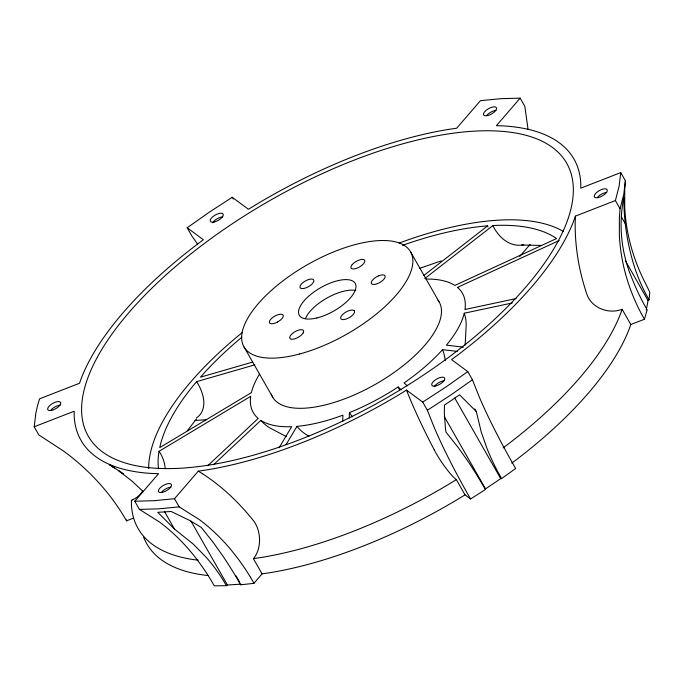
<?xml version="1.0" encoding="UTF-8"?>
<svg xmlns="http://www.w3.org/2000/svg" width="684" height="684" viewBox="0 0 684 684"><rect width="100%" height="100%" fill="white"/><g stroke="black" fill="none" stroke-linecap="round" stroke-linejoin="round"><path stroke-width="1.03" d="M342.718 421.532L342.889 415.162L341.496 415.684A120.384 50.112 -29.7 0 1 298.13 426.243L296.984 426.337L286.04 444.66M349.276 417.933L349.421 412.623L350.815 412.059A120.384 50.112 -29.7 0 0 396.805 387.837L398.105 386.973L401.217 389.846M528.074 129.515L524.816 106.302L520.156 98.145L496.387 125.694L502.654 125.89A283.792 118.135 -29.7 0 1 580.776 183.714L580.776 188.151L620.747 172.599L619.123 186.168L615.395 200.549L575.424 216.11L575.201 221.659A278.362 238.434 10.8 0 0 587.069 294.744A24.957 21.375 10.8 0 0 621.14 309.621L622.124 309.271L630.802 324.49L629.109 329.226A277.884 115.682 -29.7 0 1 516.856 459.315L511.777 463.111M465.146 345.155L466.103 326.542A44.58 38.184 10.8 0 0 464.248 313.221L512.307 302.969M620.747 172.599L625.407 180.756L623.774 194.324L620.046 208.714L619.379 217.503L619.362 235.193A234.356 200.737 10.8 0 0 641.036 313.101L644.448 319.24L630.802 324.49M625.407 180.756L624.731 189.553L624.723 207.235A234.356 200.737 10.8 0 0 646.389 285.151L649.8 292.239L649.082 299.857L648.064 300.541L646.26 309.955M133.303 518.173L126.506 520.849L122.949 514.77A234.356 200.737 10.8 0 0 64.005 451.363L38.851 434.938L34.2 426.782L35.833 413.213L37.5 405.834L39.552 398.823L79.524 383.262L81.37 378.107A283.792 118.135 -29.7 0 1 196.009 245.257L203.37 239.751L187.177 227.755L209.278 212.202L232.244 197.283L248.437 209.27L256.543 204.319A283.792 118.135 -29.7 0 1 449.311 129.285L456.673 128.216L480.45 100.668L500.927 98.684L520.156 98.145M207.833 465.659L258.201 418.42L257.671 417.975A120.384 50.112 -29.7 0 1 250.583 397.122L250.703 396.335L159.03 451.329L158.526 454.586A233.843 97.342 -29.7 0 0 158.526 468.848M444.309 416.616L485.529 488.889L485.418 489.522L470.575 498.987L465.026 494.848L457.579 499.406A277.884 115.682 -29.7 0 1 268.821 572.876L262.058 573.85L253.995 583.29L252.413 583.52L240.674 584.786L240.794 584.153L227.421 585.008L226.413 585.692L214.28 585.812L210.749 579.758A234.356 162.27 86.4 0 0 159.363 521.943L139.442 509.392L134.791 501.235L158.56 473.679L152.293 473.482A283.792 118.135 -29.7 0 1 74.171 415.658L74.171 411.221L34.2 426.782M464.248 313.221L464.068 314.024A120.384 50.112 -29.7 0 1 447.208 344.197L446.404 345.163L463.273 347.139M575.424 216.11L573.585 221.265A283.792 118.135 -29.7 0 1 458.938 354.124L451.577 359.63L467.779 371.617L472.43 379.782L479.433 397.353A234.356 38.466 55.9 0 0 512.179 462.427L515.642 468.514L501.603 478.578L500.714 478.629L485.529 488.889M622.124 309.271L620.431 314.007A277.884 115.682 -29.7 0 1 508.169 444.096L503.099 447.892M644.448 319.24L647.158 309.903L643.738 303.781A207.449 122.248 40.8 0 1 632.418 279.423C621.209 253.584 618.216 224.591 623.936 197.069C623.646 220.923 627.45 244.855 634.684 267.581A207.449 185.518 -53.5 0 0 645.67 293.692L649.082 299.857M279.106 447.738L291.683 426.671L290.572 426.722A120.384 50.112 -29.7 0 1 261.442 420.771L260.852 420.378L213.579 464.71M187.356 430.758L196.385 419.01M254.935 364.803L196.59 381.655L193.247 385.639A233.843 97.342 -29.7 0 0 160.501 444.249L159.748 447.601L251.421 392.607L251.601 391.804A120.384 50.112 -29.7 0 1 259.45 374.225M134.791 501.235L154.02 500.697L174.505 498.704L198.274 471.156L205.636 470.088A283.792 118.135 -29.7 0 0 398.404 395.061L406.51 390.102L422.712 402.098L427.363 410.255L434.366 427.833A234.356 38.466 55.9 0 0 467.112 492.899L470.575 498.987M519.755 256.44L530.16 244.376M457.288 351.388L442.522 349.661L441.667 350.627A120.384 50.112 -29.7 0 1 405.381 382.031L404.107 382.912L407.219 385.785M262.058 573.85L253.379 558.64L253.969 557.99A24.957 17.28 86.4 0 0 253.277 520.447A278.362 192.743 86.4 0 0 202.473 473.721M423.729 275.575L487.581 225.9L488.043 226.9M424.824 278.508L492.882 225.566L497.499 225.352A233.843 97.342 -29.7 0 1 554.074 236.903L556.537 238.562L454.817 285.45L454.227 285.057A120.384 50.112 -29.7 0 0 426.012 279.089M467.779 371.617L445.669 387.17L422.712 402.098M472.43 379.782L450.32 395.335L427.363 410.255M465.026 494.848L456.339 479.638L448.892 484.186A277.884 115.682 -29.7 0 1 260.142 557.657L253.379 558.64M559.179 240.52L457.468 287.408L458.006 287.853A120.384 50.112 -29.7 0 1 465.086 308.706L464.966 309.493L516.155 298.575M419.54 268.385L441.266 260.869M132.397 499.919L131.413 500.278L131.413 504.356A277.884 115.682 -29.7 0 0 198.129 560.17M252.678 362.084L200.472 377.158L204.012 373.165A233.843 97.342 -29.7 0 1 241.751 337.263M250.464 577.228A234.356 162.27 86.4 0 0 199.078 519.421L179.157 506.87L158.679 508.853L139.442 509.392M487.581 225.9L482.81 226.284A233.843 97.342 -29.7 0 0 402.577 245.342M194.983 420.446L206.645 419.711M521.781 245.052L541.42 245.436M286.545 436.7L271.736 428.936A44.58 39.869 -53.5 0 1 260.852 420.378M309.065 436.212L306.329 434.588A44.58 30.866 86.4 0 1 296.984 426.337M109.243 464.761L114.536 467.976L110.004 464.923M198.274 471.156L202.481 473.721M112.398 466.531L123.496 474.021L119.05 471.019L132.268 481.322L143.307 491.719M240.674 584.786L237.186 578.724A207.449 63.27 68.7 0 0 223.035 556.263L213.519 542.814L201.25 527.398L189.767 520.481L171.137 511.478L157.756 512.325L174.497 529.1L193.264 544.096L206.226 557.332A207.449 185.518 -53.5 0 1 222.847 579.639L226.413 585.692M456.339 479.638L455.963 479.364A24.957 4.095 55.9 0 1 434.297 449.986M501.603 478.578L498.183 472.456A207.449 122.248 40.8 0 1 486.863 448.097L481.245 431.997L476.338 411.606L459.597 394.839L444.42 405.099L444.361 413.683L445.489 428.919L445.985 432.134L458.254 447.55L467.779 460.999A207.449 63.27 68.7 0 1 481.921 483.46L485.418 489.522M159.03 451.329L159.671 452.209A44.212 37.868 10.8 0 1 165.237 468.574M197.693 244.299L191.828 235.92L187.177 227.755M196.59 381.655L197.206 382.578A44.212 26.052 40.8 0 1 196.376 417.933M250.464 577.236L253.995 583.29M615.395 200.549L620.046 208.714M621.329 216.777L625.501 224.104M625.338 260.698L648.064 300.541M410.417 251.584L439.034 301.755M474.773 408.861L476.338 411.606M454.732 398.02L500.714 478.629M232.244 197.283L233.278 199.095M244.12 347.079L272.745 397.25M236.04 575.817L239.733 582.306M190.956 521.071L227.421 585.008M174.505 498.704L179.157 506.87M164.579 511.7L174.497 529.1M492.882 225.566L493.335 226.566A44.212 30.618 86.4 0 0 523.756 244.692M406.51 390.102L407.938 393.745A278.362 45.691 55.9 0 0 434.314 450.012M126.506 519.9L126.506 520.849M207.868 575.5A277.884 115.682 -29.7 0 1 143.623 537.111M438.068 300.302A95.88 39.911 -29.7 0 1 374.43 384.87A95.88 39.911 -29.7 0 1 271.283 394.078M398.105 386.973A44.58 7.319 55.9 0 1 399.507 389.752M442.522 349.661A44.58 26.274 40.8 0 1 445.207 360.468M148.667 468.643A245.411 102.164 -29.7 0 1 242.076 332.706M399.182 243.059A245.411 102.164 -29.7 0 1 563.402 231.483M212.69 222.804A7.353 3.061 -29.7 0 1 222.702 216.837M161.74 491.984A7.353 3.061 -29.7 0 1 170.923 487.17M142.648 490.975A24.957 21.375 10.8 0 1 132.371 499.876M50.984 410.007A7.353 3.061 -29.7 0 1 60.166 405.193M352.405 416.778A44.58 13.595 68.7 0 1 349.421 412.623M486.811 115.271A7.353 3.061 -29.7 0 1 495.994 110.466M597.559 197.248A7.353 3.061 -29.7 0 1 606.751 192.443M305.697 317.966A32.174 13.389 -29.7 0 1 327.67 297.643A32.174 13.389 -29.7 0 1 355.671 290.469M434.195 386.759A7.353 3.061 -29.7 0 1 444.215 380.791M303.192 332.877L302.319 334.1A7.815 3.249 -29.7 0 1 292.581 339.264A7.815 3.249 -29.7 0 1 291.025 334.869L292.273 333.621A7.815 3.249 -29.7 0 1 300.763 329.705A7.815 3.249 -29.7 0 1 303.192 332.877M352.217 264.554L351.354 265.777A7.815 3.249 -29.7 0 0 353.782 268.949A7.815 3.249 -29.7 0 0 362.272 265.033L363.52 263.785A7.815 3.249 -29.7 0 0 361.956 259.398A7.815 3.249 -29.7 0 0 352.217 264.554M277.422 322.087L275.609 322.925A7.815 3.249 -29.7 0 1 269.385 321.702A7.815 3.249 -29.7 0 1 277.037 315.042L278.807 314.469A7.815 3.249 -29.7 0 1 283.262 316.256A7.815 3.249 -29.7 0 1 277.422 322.087M378.936 275.729L377.115 276.575A7.815 3.249 -29.7 0 0 371.284 282.398A7.815 3.249 -29.7 0 0 375.73 284.193L377.5 283.621A7.815 3.249 -29.7 0 0 385.16 276.952A7.815 3.249 -29.7 0 0 378.936 275.729M301.507 288.537L300.55 288.152A7.815 3.249 -29.7 0 1 304.072 281.774A7.815 3.249 -29.7 0 1 313.289 279.491L313.811 280.175A7.815 3.249 -29.7 0 1 309.767 285.878A7.815 3.249 -29.7 0 1 301.507 288.537M353.987 310.502L353.038 310.117A7.815 3.249 -29.7 0 0 344.77 312.776A7.815 3.249 -29.7 0 0 340.735 318.488L341.256 319.163A7.815 3.249 -29.7 0 0 350.473 316.889A7.815 3.249 -29.7 0 0 353.987 310.502M299.763 353.944A95.88 39.911 -29.7 0 0 411.229 253.123A95.88 39.911 -29.7 0 0 270.821 290.914A95.88 39.911 -29.7 0 0 299.763 353.944M248.472 456.553A275.404 114.647 -29.7 0 0 568.618 166.973A275.404 114.647 -29.7 0 0 165.331 275.524A275.404 114.647 -29.7 0 0 248.472 456.553M214.306 221.975A7.353 3.061 -29.7 0 0 223.215 214.306A7.353 3.061 -29.7 0 0 212.638 216.845A7.353 3.061 -29.7 0 0 214.306 221.975M162.527 492.309A7.353 3.061 -29.7 0 0 171.436 484.64A7.353 3.061 -29.7 0 0 160.86 487.179A7.353 3.061 -29.7 0 0 162.527 492.309M598.346 197.573A7.353 3.061 -29.7 0 0 607.255 189.904A7.353 3.061 -29.7 0 0 596.687 192.443A7.353 3.061 -29.7 0 0 598.346 197.573M51.77 410.332A7.353 3.061 -29.7 0 0 60.679 402.662A7.353 3.061 -29.7 0 0 50.103 405.202A7.353 3.061 -29.7 0 0 51.77 410.332M487.598 115.596A7.353 3.061 -29.7 0 0 496.507 107.935A7.353 3.061 -29.7 0 0 485.931 110.466A7.353 3.061 -29.7 0 0 487.598 115.596M435.811 385.93A7.353 3.061 -29.7 0 0 444.72 378.261A7.353 3.061 -29.7 0 0 434.152 380.8A7.353 3.061 -29.7 0 0 435.811 385.93M316.863 317.957A32.174 13.389 -29.7 0 0 355.654 284.373A32.174 13.389 -29.7 0 0 309.288 295.659A32.174 13.389 -29.7 0 0 316.863 317.957"/></g></svg>
